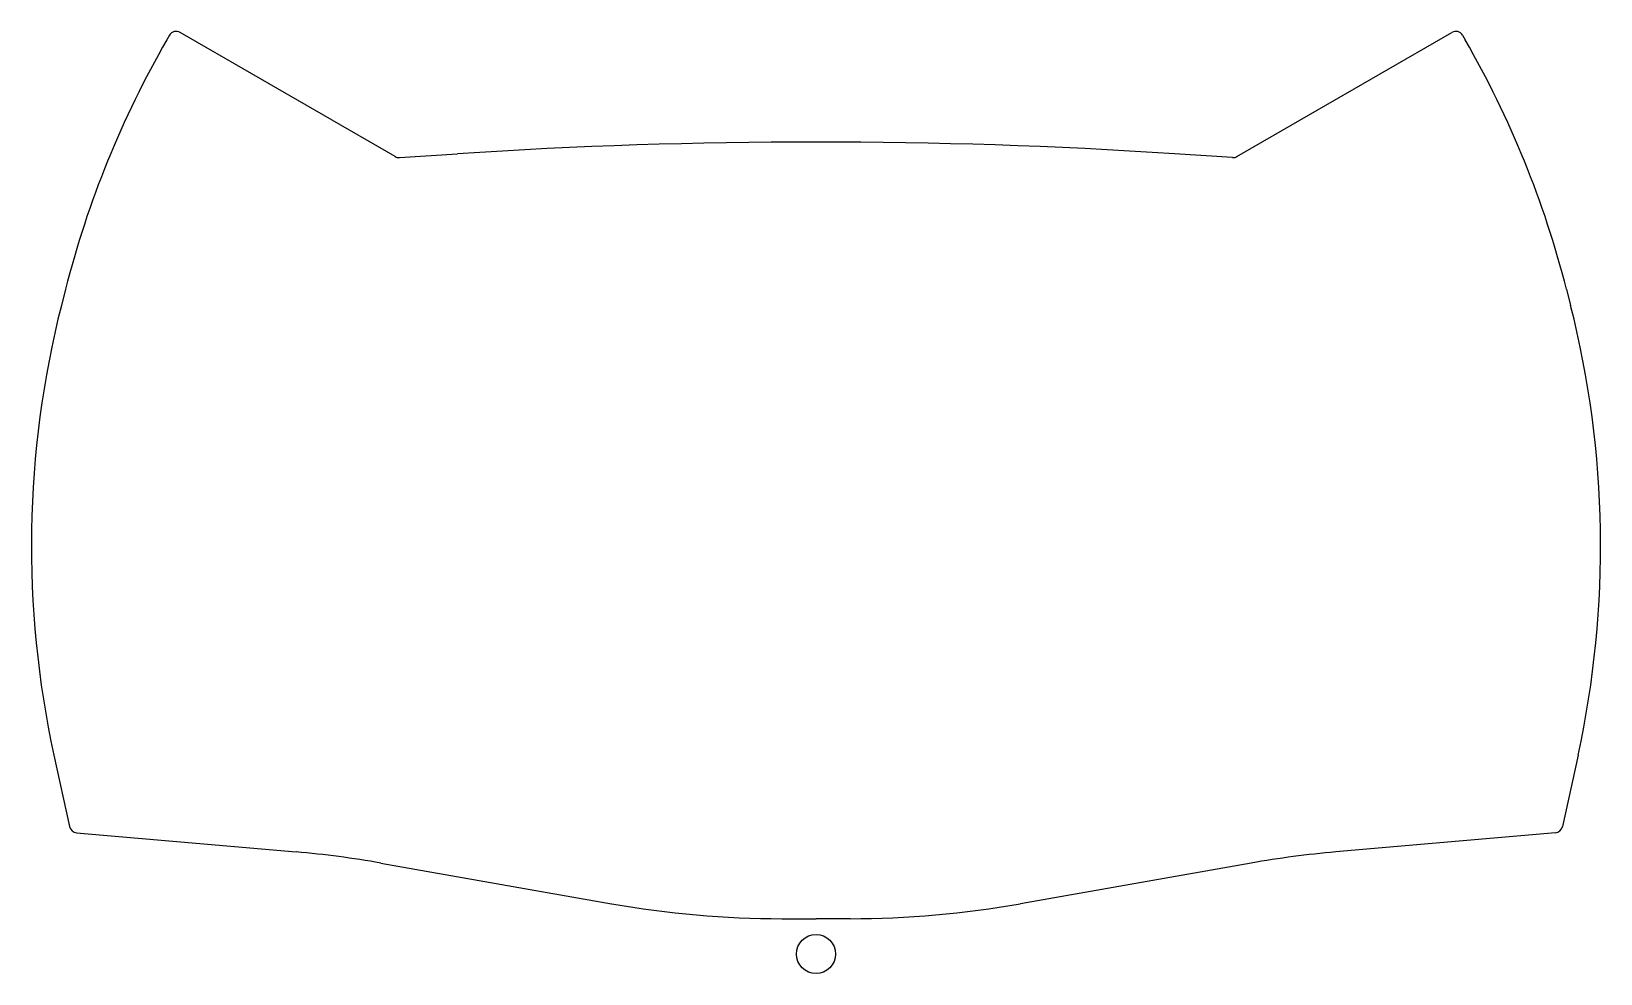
# Model space of a CAD drawing. Header units: millimetres. Extents: x -100 to 100, y -28 to 93.
import ezdxf

# ---------------------------------------------------------------- set-up
doc = ezdxf.new("R2010")
doc.units = ezdxf.units.MM
doc.layers.get('0').update_dxf_attribs({"linetype": 'CONTINUOUS'})

msp = doc.modelspace()

# ---------------------------------------------------------------- linework, layer by layer
for p, q in [((-82.51, 92.23), (-82.86, 91.63)), ((-53.72, 76.76), (-81.15, 92.59)), ((53.72, 76.76), (81.15, 92.59)), ((82.51, 92.23), (82.86, 91.63)), ((-53.16, 76.63), (-45.74, 77.12)), ((53.16, 76.63), (45.74, 77.12)), ((-95.78, 59.82), (-96.3, 57.75)), ((95.78, 59.82), (96.3, 57.75)), ((-97.25, 0.39), (-95.26, -8.74)), ((97.25, 0.39), (95.26, -8.74)), ((-94.37, -9.52), (-66.34, -11.97)), ((94.37, -9.52), (66.34, -11.97)), ((-55.52, -13.39), (-26.08, -18.59)), ((55.52, -13.39), (26.08, -18.59)), ((-4.37, -20.49), (0, -20.49)), ((4.37, -20.49), (0, -20.49))]:
    msp.add_line(p, q)
msp.add_circle((0, -25), 2.5)
for centre, radius, start, end in [((-81.65, 91.73), 1, 60, 150), ((81.65, 91.73), 1, 30, 120), ((25.4, 29.13), 125, 150, 165.7865), ((-25.4, 29.13), 125, 14.2135, 30), ((0, -621.39), 700, 86.25343, 93.74657), ((-53.22, 77.63), 1, 240, 273.7466), ((53.22, 77.63), 1, 266.2534, 300), ((24.87, 27.06), 125, 165.7865, 192.3171), ((-24.87, 27.06), 125, -12.3171, 14.2135), ((-94.28, -8.52), 1, 192.3171, 265), ((94.28, -8.52), 1, 275, 347.6829), ((-77.23, -136.5), 125, 80, 85), ((77.23, -136.5), 125, 95, 100), ((-4.37, 104.51), 125, 260, 270), ((4.37, 104.51), 125, 270, 280)]:
    msp.add_arc(centre, radius, start, end)

doc.saveas('drawing.dxf')
